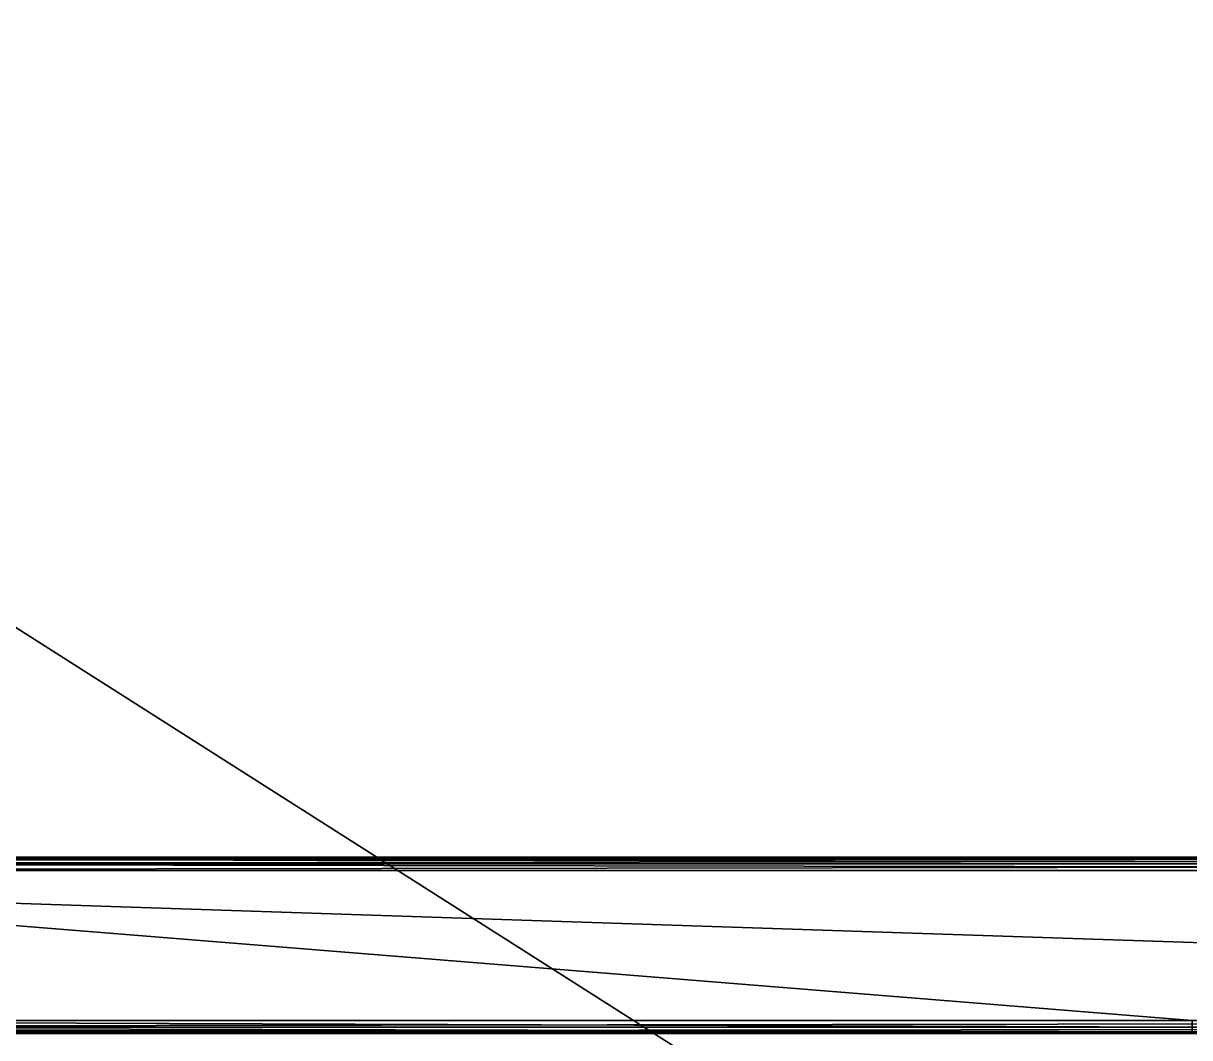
# Model space of a CAD drawing. Extents: x 0 to 94, y -60 to 0.
# Drawn here: x 22.7 to 27.99, y -16.27 to -11.67 of the extents above; entities that cross this region are included whole.
import ezdxf

# ---------------------------------------------------------------- set-up
doc = ezdxf.new("R2010")
doc.units = 0
doc.header["$LTSCALE"] = 2
for name, color, linetype in [('AFUTL-3-EDLM', 16, 'Continuous'), ('AFUTL-3-SUPT', 4, 'Continuous'), ('AFUTL-3-TPLM', 15, 'Continuous')]:
    doc.layers.add(name, color=color, linetype=linetype)

msp = doc.modelspace()

# ---------------------------------------------------------------- meshes
at = {"layer": 'AFUTL-3-EDLM'}
mesh = msp.add_polyface(dxfattribs=at)
corners = [(47, -30.1181, 29.0853), (47, -60, 29.0853), (47, -30.1181, 29.0656), (47, -60, 28.0853), (47, 0, 28.0853), (47, -29.8819, 29.0656), (47, 0, 29.0853), (47, -29.8819, 29.0853), (0, -60, 28.0853), (0, -60, 29.0853), (0, 0, 28.0853), (0, 0, 29.0853), (0, -29.8819, 29.0853), (0, -29.8819, 29.0656), (0, -30.1181, 29.0656), (0, -30.1181, 29.0853), (94.0001, 0, 28.0853), (94.0001, 0, 29.0853), (94.0001, -60, 28.0853), (94.0001, -60, 29.0853), (94.0001, -30.1181, 29.0853), (94.0001, -30.1181, 29.0656), (94.0001, -29.8819, 29.0656), (94.0001, -29.8819, 29.0853)]
mesh.append_faces([[corners[k] for k in face] for face in [(2, 1, 3, 3), (5, 4, 6, 6), (5, 6, 4, 4), (2, 3, 1, 1)]])
mesh.append_faces([[corners[k] for k in face] for face in [(9, 3, 1, 1), (6, 10, 11, 11), (14, 9, 15, 15), (17, 4, 6, 6), (1, 18, 19, 19), (22, 17, 23, 23)]], dxfattribs={"vtx0": -1})
mesh.append_faces([[corners[k] for k in face] for face in [(13, 8, 14, 14), (21, 16, 22, 22)]], dxfattribs={"vtx0": -1, "vtx1": -1})
mesh.append_faces([[corners[k] for k in face] for face in [(0, 1, 2, 2), (2, 4, 5, 5), (13, 11, 10, 10), (13, 10, 8, 8), (14, 8, 9, 9), (7, 6, 5, 5), (5, 3, 2, 2), (21, 19, 18, 18), (21, 18, 16, 16), (22, 16, 17, 17)]], dxfattribs={"vtx0": -1, "vtx3": -1})
mesh.append_faces([[corners[k] for k in face] for face in [(8, 3, 9, 9), (4, 10, 6, 6), (12, 11, 13, 13), (16, 4, 17, 17), (3, 18, 1, 1), (20, 19, 21, 21)]], dxfattribs={"vtx1": -1})
mesh.append_faces([[corners[k] for k in face] for face in [(2, 3, 4, 4), (5, 6, 7, 7), (5, 4, 3, 3), (2, 1, 0, 0)]], dxfattribs={"vtx1": -1, "vtx3": -1})
at = {"layer": 'AFUTL-3-SUPT'}
mesh = msp.add_polyface(dxfattribs=at)
corners = [(18.1827, -16.2528, 27.8225), (18.1827, -15.4528, 27.8225), (18.1827, -16.2528, 26.5508), (18.1827, -15.4528, 26.5508), (18.1827, -16.1928, 26.4908), (18.1827, -15.5128, 26.4908), (18.1827, -15.4608, 26.5208), (18.1827, -15.4828, 26.4988), (18.1827, -16.2228, 26.4988), (18.1827, -16.2447, 26.5208), (38.6551, -15.4528, 26.5508), (19.5606, -15.4528, 27.9475), (19.5606, -16.2528, 27.9475), (19.5606, -15.4528, 28.0056), (19.5606, -16.2528, 28.0056), (19.5606, -15.4608, 28.0356), (19.5606, -16.2447, 28.0356), (19.5606, -15.5128, 28.0656), (19.5606, -16.1928, 28.0656), (19.5606, -16.2228, 28.0576), (19.5606, -15.4828, 28.0576), (38.6551, -15.4528, 28.0056), (18.3077, -15.4528, 27.9475), (38.6551, -15.5128, 26.4908), (38.6551, -15.4828, 26.4988), (38.6551, -15.4608, 26.5208), (38.6551, -16.1928, 26.4908), (28.0055, -16.1928, 28.0656), (38.6551, -15.5128, 28.0656), (34.5016, -16.1928, 28.0656), (38.6551, -16.1928, 28.0656), (28.0055, -16.2528, 28.0656), (34.5016, -16.2528, 28.0656), (28.0055, -16.2528, 28.0056), (28.0055, -16.2447, 28.0356), (28.0055, -16.2228, 28.0576), (34.5016, -16.2528, 28.0056), (34.5016, -16.2447, 28.0356), (34.5016, -16.2228, 28.0576), (18.3077, -16.2528, 27.9475), (38.6551, -16.2528, 26.5508), (38.6551, -16.2528, 28.0056), (38.6551, -15.4608, 28.0356), (38.6551, -15.4828, 28.0576), (38.6551, -16.2447, 26.5208), (38.6551, -16.2228, 26.4988), (38.6551, -16.2228, 28.0576), (38.6551, -16.2447, 28.0356)]
mesh.append_faces([[corners[k] for k in face] for face in [(5, 6, 7, 7), (18, 16, 19, 19), (21, 11, 13, 13), (24, 5, 7, 7), (25, 7, 6, 6), (10, 6, 3, 3), (26, 5, 23, 23), (28, 29, 30, 30), (29, 31, 32, 32), (35, 31, 27, 27), (32, 38, 29, 29), (0, 12, 39, 39), (31, 36, 32, 32), (28, 42, 43, 43), (25, 23, 24, 24), (11, 39, 12, 12), (22, 0, 39, 39), (46, 29, 38, 38), (47, 38, 37, 37), (41, 37, 36, 36), (42, 13, 15, 15), (43, 15, 20, 20), (28, 20, 17, 17), (16, 33, 34, 34), (19, 34, 35, 35), (18, 35, 27, 27), (44, 2, 9, 9), (45, 9, 8, 8), (26, 8, 4, 4)]], dxfattribs={"vtx0": -1})
mesh.append_faces([[corners[k] for k in face] for face in [(4, 3, 5, 5), (13, 14, 15, 15), (17, 16, 18, 18), (10, 11, 21, 21), (17, 27, 28, 28), (34, 31, 35, 35), (2, 33, 0, 0), (33, 36, 31, 31), (40, 10, 41, 41), (30, 21, 28, 28), (44, 26, 40, 40), (10, 23, 25, 25)]], dxfattribs={"vtx0": -1, "vtx1": -1})
mesh.append_faces([[corners[k] for k in face] for face in [(2, 3, 4, 4), (15, 16, 17, 17), (10, 1, 11, 11), (28, 27, 29, 29), (0, 33, 12, 12), (33, 40, 36, 36), (41, 21, 30, 30), (40, 23, 10, 10)]], dxfattribs={"vtx0": -1, "vtx1": -1, "vtx3": -1})
mesh.append_faces([[corners[k] for k in face] for face in [(2, 1, 3, 3), (5, 3, 6, 6), (4, 9, 2, 2), (13, 12, 14, 14), (15, 14, 16, 16), (32, 37, 38, 38), (41, 10, 21, 21), (28, 21, 42, 42), (40, 26, 23, 23), (30, 47, 41, 41)]], dxfattribs={"vtx0": -1, "vtx3": -1})
mesh.append_faces([[corners[k] for k in face] for face in [(0, 1, 2, 2), (8, 9, 4, 4), (3, 1, 10, 10), (11, 12, 13, 13), (23, 5, 24, 24), (24, 7, 25, 25), (25, 6, 10, 10), (4, 5, 26, 26), (33, 31, 34, 34), (36, 37, 32, 32), (46, 47, 30, 30), (22, 39, 11, 11), (1, 0, 22, 22), (30, 29, 46, 46), (46, 38, 47, 47), (47, 37, 41, 41), (21, 13, 42, 42), (42, 15, 43, 43), (43, 20, 28, 28), (14, 33, 16, 16), (16, 34, 19, 19), (19, 35, 18, 18), (40, 2, 44, 44), (44, 9, 45, 45), (45, 8, 26, 26)]], dxfattribs={"vtx1": -1})
mesh.append_faces([[corners[k] for k in face] for face in [(27, 31, 29, 29), (2, 40, 33, 33)]], dxfattribs={"vtx1": -1, "vtx3": -1})
mesh.append_faces([[corners[k] for k in face] for face in [(17, 20, 15, 15), (1, 22, 11, 11), (17, 18, 27, 27), (40, 41, 36, 36), (33, 14, 12, 12), (44, 45, 26, 26)]], dxfattribs={"vtx3": -1})
at = {"layer": 'AFUTL-3-TPLM'}
mesh = msp.add_polyface(dxfattribs=at)
corners = [(0, -29.8819, 29.0853), (47, -29.8819, 29.0853), (0, 0, 29.0853), (47, 0, 29.0853)]
mesh.append_faces([[corners[k] for k in face] for face in [(2, 1, 3, 3)]], dxfattribs={"vtx0": -1})
mesh.append_faces([[corners[k] for k in face] for face in [(0, 1, 2, 2)]], dxfattribs={"vtx1": -1})
mesh = msp.add_polyface(dxfattribs=at)
corners = [(47, -60, 28.0853), (0, -60, 28.0853), (47, 0, 28.0853), (0, 0, 28.0853)]
mesh.append_faces([[corners[k] for k in face] for face in [(2, 1, 3, 3)]], dxfattribs={"vtx0": -1})
mesh.append_faces([[corners[k] for k in face] for face in [(0, 1, 2, 2)]], dxfattribs={"vtx1": -1})

doc.saveas('drawing.dxf')
